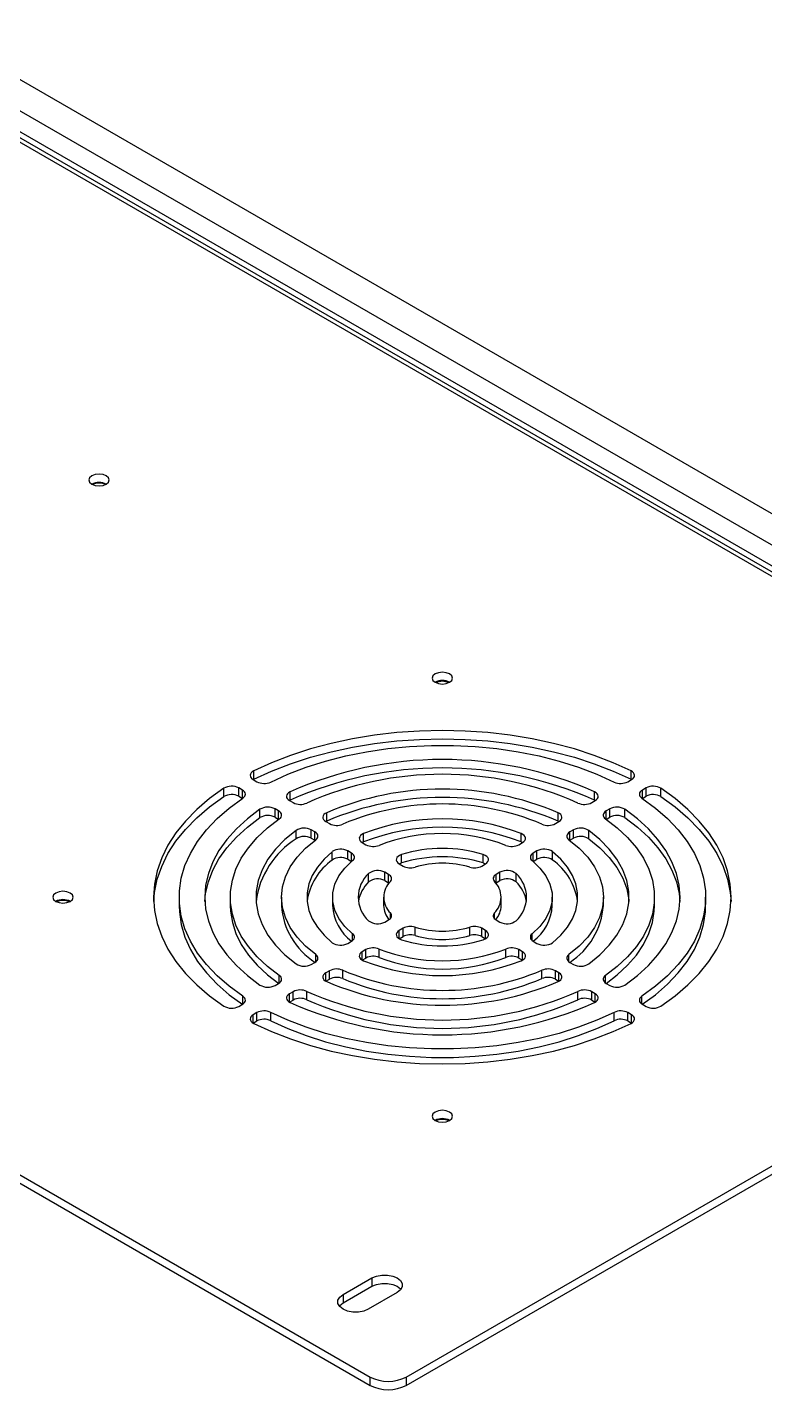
# Model space of a CAD drawing. Header units: millimetres. Extents: x -14348 to 6039, y -1826 to 2921.
# Drawn here: x 3144.6 to 3288.9, y 2320.9 to 2587.5 of the extents above; entities that cross this region are included whole.
import ezdxf

# ---------------------------------------------------------------- set-up
doc = ezdxf.new("R2010")
doc.units = ezdxf.units.MM

msp = doc.modelspace()

# ---------------------------------------------------------------- linework, layer by layer
at = {"color": 7, "linetype": 'Continuous', "lineweight": 25}
for p, q in [((3116.545, 2586.466), (3371.104, 2439.513)), ((3125.384, 2587.486), (3372.871, 2444.615)), ((3369.336, 2436.451), (3114.777, 2583.404)), ((3114.424, 2581.567), (3368.982, 2434.613)), ((3369.336, 2435.226), (3114.777, 2582.179)), ((2921.737, 2490.742), (3211.651, 2323.378)), ((2921.737, 2489.108), (3211.651, 2321.745)), ((3188.774, 2440.268), (3188.882, 2440.326)), ((3188.774, 2440.268), (3189.483, 2439.859)), ((3188.882, 2440.326), (3188.882, 2441.959)), ((3262.103, 2439.859), (3262.812, 2440.268)), ((3262.705, 2440.326), (3262.705, 2441.959)), ((3262.705, 2440.326), (3262.812, 2440.268)), ((3183.017, 2436.94), (3183.017, 2438.573)), ((3186.655, 2438.226), (3185.946, 2438.636)), ((3185.946, 2437.002), (3185.946, 2438.636)), ((3185.946, 2437.002), (3186.655, 2436.593)), ((3186.655, 2436.593), (3186.655, 2438.226)), ((3196.001, 2436.243), (3196.001, 2437.876)), ((3255.585, 2436.243), (3255.585, 2437.876)), ((3265.641, 2438.636), (3264.932, 2438.226)), ((3264.932, 2436.593), (3264.932, 2438.226)), ((3264.932, 2436.593), (3265.641, 2437.002)), ((3265.641, 2437.002), (3265.641, 2438.636)), ((3268.569, 2436.94), (3268.569, 2438.573)), ((3190.09, 2432.83), (3190.09, 2434.463)), ((3193.75, 2434.13), (3193.04, 2434.54)), ((3193.04, 2432.907), (3193.04, 2434.54)), ((3193.75, 2432.497), (3193.75, 2434.13)), ((3195.868, 2436.173), (3196.578, 2435.763)), ((3195.869, 2436.173), (3196.001, 2436.243)), ((3255.008, 2435.763), (3255.718, 2436.173)), ((3255.585, 2436.243), (3255.718, 2436.173)), ((3258.546, 2434.54), (3257.836, 2434.13)), ((3257.836, 2432.497), (3257.836, 2434.13)), ((3258.546, 2432.907), (3258.546, 2434.54)), ((3261.496, 2432.83), (3261.496, 2434.463)), ((3193.04, 2432.907), (3193.75, 2432.497)), ((3202.977, 2432.069), (3203.15, 2432.158)), ((3202.977, 2432.069), (3203.689, 2431.658)), ((3203.15, 2432.158), (3203.15, 2433.791)), ((3247.897, 2431.658), (3248.61, 2432.069)), ((3248.436, 2432.158), (3248.436, 2433.791)), ((3248.436, 2432.158), (3248.609, 2432.069)), ((3257.836, 2432.497), (3258.546, 2432.907)), ((3197.165, 2428.703), (3197.165, 2430.336)), ((3200.86, 2430.025), (3200.148, 2430.436)), ((3200.148, 2428.803), (3200.148, 2430.436)), ((3200.148, 2428.803), (3200.86, 2428.392)), ((3200.86, 2428.392), (3200.86, 2430.025)), ((3210.366, 2428.07), (3210.366, 2429.703)), ((3241.221, 2428.07), (3241.221, 2429.703)), ((3251.438, 2430.436), (3250.726, 2430.025)), ((3250.726, 2428.392), (3250.726, 2430.025)), ((3250.726, 2428.392), (3251.438, 2428.803)), ((3251.438, 2428.803), (3251.438, 2430.436)), ((3254.421, 2428.703), (3254.421, 2430.336)), ((3204.247, 2424.538), (3204.247, 2426.171)), ((3208.004, 2425.901), (3207.287, 2426.315)), ((3207.287, 2424.682), (3207.287, 2426.315)), ((3210.116, 2427.948), (3210.366, 2428.07)), ((3210.116, 2427.948), (3210.833, 2427.534)), ((3240.753, 2427.534), (3241.471, 2427.948)), ((3241.221, 2428.07), (3241.47, 2427.948)), ((3244.299, 2426.315), (3243.582, 2425.901)), ((3244.299, 2424.682), (3244.299, 2426.315)), ((3247.339, 2424.538), (3247.339, 2426.171)), ((3207.287, 2424.682), (3208.004, 2424.268)), ((3208.004, 2424.268), (3208.004, 2425.901)), ((3217.352, 2423.77), (3218.09, 2423.345)), ((3217.797, 2423.964), (3217.797, 2425.597)), ((3233.496, 2423.345), (3234.234, 2423.77)), ((3233.789, 2423.964), (3233.789, 2425.597)), ((3243.582, 2424.268), (3243.582, 2425.901)), ((3243.582, 2424.268), (3244.299, 2424.682)), ((3211.36, 2420.248), (3211.36, 2421.881)), ((3215.262, 2421.712), (3214.524, 2422.138)), ((3214.524, 2420.505), (3214.524, 2422.138)), ((3215.262, 2420.079), (3215.262, 2421.712)), ((3218.722, 2323.378), (3388.428, 2421.347)), ((3237.063, 2422.138), (3236.325, 2421.712)), ((3236.325, 2420.079), (3236.325, 2421.712)), ((3237.063, 2420.505), (3237.063, 2422.138)), ((3240.226, 2420.248), (3240.226, 2421.881)), ((3214.524, 2420.505), (3215.262, 2420.079)), ((3215.262, 2420.079), (3215.339, 2420.031)), ((3218.722, 2321.745), (3388.428, 2419.714)), ((3236.247, 2420.031), (3236.325, 2420.079)), ((3236.325, 2420.079), (3237.063, 2420.505)), ((3174.293, 2417.265), (3174.293, 2415.632)), ((3184.293, 2417.265), (3184.293, 2415.632)), ((3194.293, 2417.265), (3194.293, 2415.632)), ((3204.293, 2417.265), (3204.293, 2415.632)), ((3214.293, 2417.265), (3214.293, 2415.632)), ((3237.293, 2415.632), (3237.293, 2417.265)), ((3247.293, 2415.632), (3247.293, 2417.265)), ((3257.293, 2415.632), (3257.293, 2417.265)), ((3267.293, 2415.632), (3267.293, 2417.265)), ((3277.293, 2415.632), (3277.293, 2417.265)), ((3214.524, 2412.392), (3215.262, 2412.818)), ((3215.617, 2413.096), (3215.617, 2414.172)), ((3235.969, 2413.096), (3235.969, 2414.172)), ((3236.325, 2412.818), (3237.063, 2412.392)), ((3208.224, 2408.779), (3208.224, 2410.11)), ((3218.09, 2411.185), (3217.352, 2410.759)), ((3217.352, 2409.126), (3217.352, 2410.759)), ((3218.09, 2409.552), (3218.09, 2411.185)), ((3220.436, 2409.757), (3220.436, 2411.39)), ((3231.15, 2409.757), (3231.15, 2411.39)), ((3234.234, 2410.759), (3233.496, 2411.185)), ((3233.496, 2409.552), (3233.496, 2411.185)), ((3234.234, 2409.126), (3234.234, 2410.759)), ((3243.362, 2408.779), (3243.362, 2410.11)), ((3207.287, 2408.214), (3208.004, 2408.628)), ((3217.352, 2409.126), (3218.09, 2409.552)), ((3233.496, 2409.552), (3234.234, 2409.126)), ((3243.582, 2408.628), (3244.299, 2408.214)), ((3201.019, 2404.608), (3201.019, 2406.034)), ((3210.833, 2406.996), (3210.116, 2406.582)), ((3210.116, 2404.949), (3210.116, 2406.582)), ((3210.116, 2404.949), (3210.833, 2405.362)), ((3210.833, 2405.362), (3210.833, 2406.996)), ((3213.4, 2405.49), (3213.4, 2407.123)), ((3238.186, 2405.49), (3238.186, 2407.123)), ((3241.471, 2406.582), (3240.753, 2406.996)), ((3240.753, 2405.362), (3240.753, 2406.996)), ((3240.753, 2405.362), (3241.47, 2404.949)), ((3241.471, 2404.949), (3241.471, 2406.582)), ((3250.567, 2404.608), (3250.567, 2406.034)), ((3200.148, 2404.093), (3200.86, 2404.504)), ((3203.689, 2402.871), (3202.977, 2402.46)), ((3202.977, 2400.828), (3202.977, 2402.46)), ((3203.689, 2401.238), (3203.689, 2402.871)), ((3206.338, 2401.33), (3206.338, 2402.963)), ((3245.248, 2401.33), (3245.248, 2402.963)), ((3248.61, 2402.46), (3247.897, 2402.871)), ((3247.897, 2401.238), (3247.897, 2402.871)), ((3248.61, 2400.828), (3248.61, 2402.46)), ((3250.726, 2404.504), (3251.438, 2404.093)), ((3193.04, 2399.99), (3193.75, 2400.4)), ((3193.874, 2400.478), (3193.874, 2401.954)), ((3202.977, 2400.827), (3203.689, 2401.238)), ((3247.897, 2401.238), (3248.609, 2400.827)), ((3257.712, 2400.478), (3257.712, 2401.954)), ((3257.836, 2400.4), (3258.546, 2399.99)), ((3186.756, 2396.367), (3186.756, 2397.873)), ((3196.578, 2398.767), (3195.868, 2398.357)), ((3195.868, 2396.724), (3195.868, 2398.357)), ((3195.869, 2396.724), (3196.578, 2397.134)), ((3196.578, 2397.134), (3196.578, 2398.767)), ((3199.271, 2397.205), (3199.271, 2398.838)), ((3252.315, 2397.205), (3252.315, 2398.838)), ((3255.718, 2398.357), (3255.008, 2398.767)), ((3255.008, 2397.134), (3255.008, 2398.767)), ((3255.008, 2397.134), (3255.718, 2396.724)), ((3255.718, 2396.724), (3255.718, 2398.357)), ((3264.83, 2396.367), (3264.83, 2397.873)), ((3185.946, 2395.894), (3186.655, 2396.303)), ((3189.483, 2394.671), (3188.774, 2394.261)), ((3188.774, 2392.628), (3188.774, 2394.261)), ((3189.483, 2393.038), (3189.483, 2394.671)), ((3192.202, 2393.096), (3192.202, 2394.729)), ((3259.384, 2393.096), (3259.384, 2394.729)), ((3262.812, 2394.261), (3262.103, 2394.671)), ((3262.103, 2393.038), (3262.103, 2394.671)), ((3262.812, 2392.628), (3262.812, 2394.261)), ((3264.932, 2396.303), (3265.641, 2395.894)), ((3188.774, 2392.628), (3189.483, 2393.038)), ((3262.103, 2393.038), (3262.812, 2392.628)), ((3206.348, 2339.502), (3212.005, 2342.768)), ((3206.348, 2337.869), (3212.005, 2341.134)), ((3212.005, 2342.768), (3212.005, 2341.134)), ((3206.348, 2339.502), (3206.348, 2337.869)), ((3216.954, 2339.91), (3211.297, 2336.644)), ((3211.651, 2321.745), (3211.651, 2323.378)), ((3218.722, 2323.378), (3218.722, 2321.745))]:
    msp.add_line(p, q, dxfattribs=at)
at = {"color": 7, "linetype": 'Continuous', "lineweight": 25, "flags": 128}
for points in [[(3160.032, 2499.722), (3159.383, 2499.972), (3158.618, 2500.06), (3157.853, 2499.972), (3157.204, 2499.722), (3156.77, 2499.347), (3156.618, 2498.906), (3156.77, 2498.464), (3157.204, 2498.089), (3157.853, 2497.839), (3158.618, 2497.751), (3159.383, 2497.839), (3160.032, 2498.089), (3160.466, 2498.464), (3160.618, 2498.906), (3160.466, 2499.347), (3160.032, 2499.722)], [(3224.379, 2459.31), (3225.028, 2459.06), (3225.793, 2458.972), (3226.558, 2459.06), (3227.207, 2459.31), (3227.641, 2459.684), (3227.793, 2460.126), (3227.641, 2460.568), (3227.207, 2460.943), (3226.558, 2461.193), (3225.793, 2461.281), (3225.028, 2461.193), (3224.379, 2460.943), (3223.945, 2460.568), (3223.793, 2460.126), (3223.945, 2459.684), (3224.379, 2459.31)], [(3262.705, 2441.959), (3259.209, 2443.565), (3255.504, 2445.008), (3251.614, 2446.276), (3247.562, 2447.363), (3243.374, 2448.262), (3239.076, 2448.967), (3234.695, 2449.474), (3230.258, 2449.78), (3225.793, 2449.882), (3221.328, 2449.78), (3216.892, 2449.474), (3212.51, 2448.967), (3208.212, 2448.262), (3204.024, 2447.363), (3199.972, 2446.276), (3196.082, 2445.008), (3192.377, 2443.565), (3188.882, 2441.959)], [(3188.882, 2440.326), (3192.377, 2441.932), (3196.082, 2443.375), (3199.972, 2444.643), (3204.024, 2445.73), (3208.212, 2446.629), (3212.51, 2447.334), (3216.892, 2447.841), (3221.328, 2448.146), (3225.793, 2448.248), (3230.258, 2448.146), (3234.695, 2447.841), (3239.076, 2447.334), (3243.374, 2446.629), (3247.562, 2445.73), (3251.614, 2444.643), (3255.504, 2443.375), (3259.209, 2441.932), (3262.705, 2440.326)], [(3192.202, 2439.8), (3195.579, 2441.341), (3199.166, 2442.713), (3202.94, 2443.908), (3206.874, 2444.916), (3210.939, 2445.732), (3215.108, 2446.348), (3219.352, 2446.762), (3223.641, 2446.969), (3227.945, 2446.969), (3232.234, 2446.762), (3236.478, 2446.348), (3240.647, 2445.732), (3244.713, 2444.916), (3248.646, 2443.908), (3252.42, 2442.713), (3256.008, 2441.341), (3259.384, 2439.8)], [(3188.882, 2441.959), (3188.6, 2441.787), (3188.385, 2441.585), (3188.247, 2441.362), (3188.189, 2441.127), (3188.217, 2440.891), (3188.327, 2440.663), (3188.515, 2440.452), (3188.774, 2440.268)], [(3262.812, 2440.268), (3263.071, 2440.452), (3263.26, 2440.663), (3263.37, 2440.891), (3263.397, 2441.127), (3263.34, 2441.362), (3263.201, 2441.585), (3262.986, 2441.787), (3262.705, 2441.959)], [(3183.017, 2438.573), (3180.234, 2436.555), (3177.736, 2434.417), (3175.538, 2432.171), (3173.655, 2429.832), (3172.098, 2427.414), (3170.877, 2424.933), (3169.999, 2422.404), (3169.47, 2419.842), (3169.293, 2417.265), (3169.47, 2414.687), (3169.999, 2412.126), (3170.877, 2409.597), (3172.098, 2407.116), (3173.655, 2404.698), (3175.538, 2402.359), (3177.736, 2400.113), (3180.234, 2397.974), (3183.017, 2395.956)], [(3169.311, 2416.448), (3169.47, 2418.209), (3169.999, 2420.77), (3170.877, 2423.3), (3172.098, 2425.781), (3173.655, 2428.199), (3175.538, 2430.538), (3177.736, 2432.784), (3180.234, 2434.922), (3183.017, 2436.94)], [(3186.756, 2436.657), (3186.972, 2436.833), (3187.128, 2437.028), (3187.218, 2437.238), (3187.239, 2437.453), (3187.19, 2437.667), (3187.073, 2437.871), (3186.893, 2438.06), (3186.655, 2438.226)], [(3196.001, 2437.876), (3195.712, 2437.704), (3195.491, 2437.502), (3195.346, 2437.278), (3195.285, 2437.041), (3195.309, 2436.802), (3195.418, 2436.571), (3195.607, 2436.359), (3195.868, 2436.173)], [(3255.718, 2436.173), (3255.979, 2436.359), (3256.168, 2436.571), (3256.277, 2436.802), (3256.302, 2437.041), (3256.24, 2437.278), (3256.095, 2437.502), (3255.874, 2437.704), (3255.585, 2437.876)], [(3264.932, 2438.226), (3264.693, 2438.06), (3264.513, 2437.871), (3264.396, 2437.667), (3264.347, 2437.453), (3264.368, 2437.238), (3264.458, 2437.028), (3264.614, 2436.833), (3264.83, 2436.657)], [(3268.569, 2395.956), (3271.352, 2397.974), (3273.85, 2400.113), (3276.048, 2402.359), (3277.931, 2404.698), (3279.488, 2407.116), (3280.71, 2409.597), (3281.587, 2412.126), (3282.116, 2414.687), (3282.293, 2417.265), (3282.116, 2419.842), (3281.587, 2422.404), (3280.71, 2424.933), (3279.488, 2427.414), (3277.931, 2429.832), (3276.048, 2432.171), (3273.85, 2434.417), (3271.352, 2436.555), (3268.569, 2438.573)], [(3268.569, 2436.94), (3271.352, 2434.922), (3273.85, 2432.784), (3276.048, 2430.538), (3277.931, 2428.199), (3279.488, 2425.781), (3280.71, 2423.3), (3281.587, 2420.77), (3282.116, 2418.209), (3282.275, 2416.448)], [(3186.756, 2397.873), (3184.088, 2399.822), (3181.711, 2401.894), (3179.641, 2404.072), (3177.894, 2406.343), (3176.482, 2408.69), (3175.414, 2411.097), (3174.697, 2413.547), (3174.338, 2416.023), (3174.338, 2418.507), (3174.697, 2420.983), (3175.414, 2423.433), (3176.482, 2425.84), (3177.894, 2428.187), (3179.641, 2430.458), (3181.711, 2432.636), (3184.088, 2434.707), (3186.756, 2436.657)], [(3190.09, 2434.463), (3187.639, 2432.609), (3185.475, 2430.639), (3183.616, 2428.568), (3182.076, 2426.411), (3180.865, 2424.186), (3179.994, 2421.908), (3179.469, 2419.595), (3179.293, 2417.265), (3179.469, 2414.934), (3179.994, 2412.622), (3180.865, 2410.344), (3182.076, 2408.118), (3183.616, 2405.962), (3185.475, 2403.891), (3187.639, 2401.921), (3190.09, 2400.066)], [(3193.874, 2432.576), (3194.083, 2432.752), (3194.232, 2432.946), (3194.317, 2433.154), (3194.334, 2433.367), (3194.283, 2433.578), (3194.165, 2433.78), (3193.986, 2433.966), (3193.75, 2434.13)], [(3257.836, 2434.13), (3257.6, 2433.966), (3257.421, 2433.78), (3257.303, 2433.578), (3257.252, 2433.367), (3257.27, 2433.154), (3257.354, 2432.946), (3257.503, 2432.752), (3257.712, 2432.576)], [(3261.496, 2400.066), (3263.948, 2401.921), (3266.111, 2403.891), (3267.97, 2405.962), (3269.511, 2408.118), (3270.721, 2410.344), (3271.592, 2412.622), (3272.118, 2414.934), (3272.293, 2417.265), (3272.118, 2419.595), (3271.592, 2421.908), (3270.721, 2424.186), (3269.511, 2426.411), (3267.97, 2428.568), (3266.111, 2430.639), (3263.948, 2432.609), (3261.496, 2434.463)], [(3264.83, 2436.657), (3267.498, 2434.707), (3269.876, 2432.636), (3271.945, 2430.458), (3273.692, 2428.187), (3275.104, 2425.84), (3276.173, 2423.433), (3276.889, 2420.983), (3277.248, 2418.507), (3277.248, 2416.023), (3276.889, 2413.547), (3276.173, 2411.097), (3275.104, 2408.69), (3273.692, 2406.343), (3271.945, 2404.072), (3269.876, 2401.894), (3267.498, 2399.822), (3264.83, 2397.873)], [(3179.315, 2416.448), (3179.469, 2417.962), (3179.994, 2420.275), (3180.865, 2422.553), (3182.076, 2424.778), (3183.616, 2426.935), (3185.475, 2429.006), (3187.639, 2430.976), (3190.09, 2432.83)], [(3193.874, 2401.954), (3191.562, 2403.72), (3189.542, 2405.602), (3187.832, 2407.584), (3186.446, 2409.648), (3185.396, 2411.777), (3184.691, 2413.953), (3184.337, 2416.158), (3184.337, 2418.372), (3184.691, 2420.576), (3185.396, 2422.752), (3186.446, 2424.882), (3187.832, 2426.946), (3189.542, 2428.927), (3191.562, 2430.809), (3193.874, 2432.576)], [(3203.15, 2433.791), (3202.849, 2433.621), (3202.617, 2433.419), (3202.463, 2433.193), (3202.394, 2432.953), (3202.414, 2432.71), (3202.522, 2432.475), (3202.712, 2432.258), (3202.977, 2432.069)], [(3248.61, 2432.069), (3248.874, 2432.258), (3249.065, 2432.475), (3249.172, 2432.71), (3249.192, 2432.953), (3249.123, 2433.193), (3248.969, 2433.419), (3248.737, 2433.621), (3248.436, 2433.791)], [(3257.712, 2432.576), (3260.024, 2430.809), (3262.044, 2428.927), (3263.754, 2426.946), (3265.14, 2424.882), (3266.19, 2422.752), (3266.895, 2420.576), (3267.249, 2418.372), (3267.249, 2416.158), (3266.895, 2413.953), (3266.19, 2411.777), (3265.14, 2409.648), (3263.754, 2407.584), (3262.044, 2405.602), (3260.024, 2403.72), (3257.712, 2401.954)], [(3261.496, 2432.83), (3263.948, 2430.976), (3266.111, 2429.006), (3267.97, 2426.935), (3269.511, 2424.778), (3270.721, 2422.553), (3271.592, 2420.275), (3272.118, 2417.962), (3272.272, 2416.448)], [(3197.165, 2430.336), (3194.99, 2428.569), (3193.141, 2426.681), (3191.637, 2424.694), (3190.495, 2422.628), (3189.727, 2420.506), (3189.341, 2418.349), (3189.341, 2416.181), (3189.727, 2414.024), (3190.495, 2411.901), (3191.637, 2409.835), (3193.141, 2407.848), (3194.99, 2405.961), (3197.165, 2404.193)], [(3201.019, 2428.496), (3201.216, 2428.671), (3201.355, 2428.865), (3201.431, 2429.069), (3201.442, 2429.278), (3201.388, 2429.485), (3201.27, 2429.683), (3201.092, 2429.865), (3200.86, 2430.025)], [(3210.366, 2429.703), (3210.043, 2429.537), (3209.79, 2429.334), (3209.619, 2429.104), (3209.537, 2428.859), (3209.548, 2428.609), (3209.652, 2428.367), (3209.844, 2428.143), (3210.116, 2427.948)], [(3241.471, 2427.948), (3241.742, 2428.143), (3241.934, 2428.367), (3242.038, 2428.609), (3242.05, 2428.859), (3241.968, 2429.104), (3241.796, 2429.334), (3241.543, 2429.537), (3241.221, 2429.703)], [(3250.726, 2430.025), (3250.494, 2429.865), (3250.316, 2429.683), (3250.198, 2429.485), (3250.144, 2429.278), (3250.155, 2429.069), (3250.231, 2428.865), (3250.37, 2428.671), (3250.567, 2428.496)], [(3254.421, 2404.193), (3256.596, 2405.961), (3258.446, 2407.848), (3259.949, 2409.835), (3261.091, 2411.901), (3261.859, 2414.024), (3262.245, 2416.181), (3262.245, 2418.349), (3261.859, 2420.506), (3261.091, 2422.628), (3259.949, 2424.694), (3258.446, 2426.681), (3256.596, 2428.569), (3254.421, 2430.336)], [(3201.019, 2406.034), (3199.017, 2407.686), (3197.345, 2409.457), (3196.022, 2411.323), (3195.065, 2413.263), (3194.487, 2415.251), (3194.293, 2417.265), (3194.487, 2419.278), (3195.065, 2421.267), (3196.022, 2423.206), (3197.345, 2425.073), (3199.017, 2426.843), (3201.019, 2428.496)], [(3204.247, 2426.171), (3202.645, 2424.712), (3201.338, 2423.158), (3200.343, 2421.529), (3199.673, 2419.845), (3199.335, 2418.129), (3199.335, 2416.401), (3199.673, 2414.685), (3200.343, 2413.001), (3201.338, 2411.372), (3202.645, 2409.818), (3204.247, 2408.359)], [(3247.339, 2408.359), (3248.941, 2409.818), (3250.248, 2411.372), (3251.243, 2413.001), (3251.913, 2414.685), (3252.251, 2416.401), (3252.251, 2418.129), (3251.913, 2419.845), (3251.243, 2421.529), (3250.248, 2423.158), (3248.941, 2424.712), (3247.339, 2426.171)], [(3250.567, 2428.496), (3252.569, 2426.843), (3254.241, 2425.073), (3255.564, 2423.206), (3256.521, 2421.267), (3257.099, 2419.278), (3257.293, 2417.265), (3257.099, 2415.251), (3256.521, 2413.263), (3255.564, 2411.323), (3254.241, 2409.457), (3252.569, 2407.686), (3250.567, 2406.034)], [(3254.421, 2428.703), (3256.596, 2426.936), (3258.446, 2425.048), (3259.949, 2423.061), (3261.091, 2420.995), (3261.859, 2418.873), (3262.245, 2416.716), (3262.266, 2416.448)], [(3208.224, 2410.11), (3206.701, 2411.557), (3205.533, 2413.11), (3204.742, 2414.741), (3204.343, 2416.418), (3204.343, 2418.111), (3204.742, 2419.789), (3205.533, 2421.419), (3206.701, 2422.972), (3208.224, 2424.419)], [(3208.224, 2424.419), (3208.4, 2424.594), (3208.521, 2424.783), (3208.582, 2424.982), (3208.583, 2425.183), (3208.523, 2425.382), (3208.403, 2425.572), (3208.229, 2425.747), (3208.004, 2425.901)], [(3217.797, 2425.597), (3217.422, 2425.442), (3217.118, 2425.241), (3216.902, 2425.006), (3216.786, 2424.748), (3216.775, 2424.481), (3216.87, 2424.221), (3217.066, 2423.979), (3217.352, 2423.77)], [(3217.352, 2423.77), (3217.422, 2423.809), (3217.797, 2423.964)], [(3234.234, 2423.77), (3234.521, 2423.979), (3234.717, 2424.221), (3234.811, 2424.481), (3234.8, 2424.748), (3234.684, 2425.006), (3234.468, 2425.241), (3234.164, 2425.442), (3233.789, 2425.597)], [(3233.789, 2423.964), (3234.164, 2423.809), (3234.234, 2423.77)], [(3243.582, 2425.901), (3243.357, 2425.747), (3243.183, 2425.572), (3243.064, 2425.382), (3243.003, 2425.183), (3243.004, 2424.982), (3243.066, 2424.783), (3243.186, 2424.594), (3243.362, 2424.419)], [(3243.362, 2424.419), (3244.885, 2422.972), (3246.053, 2421.419), (3246.844, 2419.789), (3247.243, 2418.111), (3247.243, 2416.418), (3246.844, 2414.741), (3246.053, 2413.11), (3244.885, 2411.557), (3243.362, 2410.11)], [(3215.617, 2420.357), (3215.742, 2420.526), (3215.82, 2420.703), (3215.847, 2420.886), (3215.825, 2421.068), (3215.753, 2421.247), (3215.632, 2421.416), (3215.467, 2421.572), (3215.262, 2421.712)], [(3236.325, 2421.712), (3236.119, 2421.572), (3235.954, 2421.416), (3235.834, 2421.247), (3235.761, 2421.068), (3235.739, 2420.886), (3235.767, 2420.703), (3235.844, 2420.526), (3235.969, 2420.357)], [(3152.961, 2418.081), (3152.312, 2418.331), (3151.547, 2418.419), (3150.782, 2418.331), (3150.133, 2418.081), (3149.699, 2417.707), (3149.547, 2417.265), (3149.699, 2416.823), (3150.133, 2416.448), (3150.782, 2416.198), (3151.547, 2416.11), (3152.312, 2416.198), (3152.961, 2416.448), (3153.395, 2416.823), (3153.547, 2417.265), (3153.395, 2417.707), (3152.961, 2418.081)], [(3174.293, 2415.632), (3174.338, 2414.389), (3174.697, 2411.913), (3175.414, 2409.464), (3176.482, 2407.057), (3177.894, 2404.71), (3179.641, 2402.439), (3181.711, 2400.26), (3184.088, 2398.189), (3186.756, 2396.24)], [(3184.293, 2415.632), (3184.337, 2414.525), (3184.691, 2412.32), (3185.396, 2410.144), (3186.446, 2408.015), (3187.832, 2405.951), (3189.542, 2403.969), (3191.562, 2402.087), (3193.756, 2400.403)], [(3257.83, 2400.403), (3260.024, 2402.087), (3262.044, 2403.969), (3263.754, 2405.951), (3265.14, 2408.015), (3266.19, 2410.144), (3266.895, 2412.32), (3267.249, 2414.525), (3267.293, 2415.632)], [(3264.83, 2396.24), (3267.498, 2398.189), (3269.876, 2400.26), (3271.945, 2402.439), (3273.692, 2404.71), (3275.104, 2407.057), (3276.173, 2409.464), (3276.889, 2411.913), (3277.248, 2414.389), (3277.293, 2415.632)], [(3215.262, 2412.818), (3215.467, 2412.957), (3215.632, 2413.114), (3215.753, 2413.283), (3215.825, 2413.461), (3215.847, 2413.644), (3215.82, 2413.826), (3215.742, 2414.004), (3215.617, 2414.172)], [(3235.969, 2414.172), (3235.844, 2414.004), (3235.767, 2413.826), (3235.739, 2413.644), (3235.761, 2413.461), (3235.834, 2413.283), (3235.954, 2413.114), (3236.119, 2412.957), (3236.325, 2412.818)], [(3208.004, 2408.628), (3208.229, 2408.783), (3208.403, 2408.958), (3208.523, 2409.147), (3208.583, 2409.346), (3208.582, 2409.548), (3208.521, 2409.747), (3208.4, 2409.936), (3208.224, 2410.11)], [(3217.352, 2410.759), (3217.066, 2410.55), (3216.87, 2410.309), (3216.775, 2410.048), (3216.786, 2409.782), (3216.902, 2409.524), (3217.118, 2409.289), (3217.422, 2409.088), (3217.797, 2408.933)], [(3233.789, 2408.933), (3234.164, 2409.088), (3234.468, 2409.289), (3234.684, 2409.524), (3234.8, 2409.782), (3234.811, 2410.048), (3234.717, 2410.309), (3234.521, 2410.55), (3234.234, 2410.759)], [(3243.362, 2410.11), (3243.186, 2409.936), (3243.066, 2409.747), (3243.004, 2409.548), (3243.003, 2409.346), (3243.064, 2409.147), (3243.183, 2408.958), (3243.357, 2408.783), (3243.582, 2408.628)], [(3200.86, 2404.504), (3201.092, 2404.665), (3201.27, 2404.847), (3201.388, 2405.045), (3201.442, 2405.252), (3201.431, 2405.461), (3201.355, 2405.665), (3201.216, 2405.858), (3201.019, 2406.034)], [(3210.116, 2406.582), (3209.844, 2406.387), (3209.652, 2406.163), (3209.548, 2405.92), (3209.537, 2405.671), (3209.619, 2405.425), (3209.79, 2405.196), (3210.043, 2404.993), (3210.366, 2404.826)], [(3241.221, 2404.826), (3241.543, 2404.993), (3241.796, 2405.196), (3241.968, 2405.425), (3242.05, 2405.671), (3242.038, 2405.92), (3241.934, 2406.163), (3241.742, 2406.387), (3241.471, 2406.582)], [(3250.567, 2406.034), (3250.37, 2405.858), (3250.231, 2405.665), (3250.155, 2405.461), (3250.144, 2405.252), (3250.198, 2405.045), (3250.316, 2404.847), (3250.494, 2404.665), (3250.726, 2404.504)], [(3202.977, 2402.46), (3202.712, 2402.271), (3202.522, 2402.055), (3202.414, 2401.82), (3202.394, 2401.577), (3202.463, 2401.337), (3202.617, 2401.111), (3202.849, 2400.908), (3203.15, 2400.738)], [(3248.436, 2400.738), (3248.737, 2400.908), (3248.969, 2401.111), (3249.123, 2401.337), (3249.192, 2401.577), (3249.172, 2401.82), (3249.065, 2402.055), (3248.874, 2402.271), (3248.61, 2402.46)], [(3193.75, 2400.4), (3193.986, 2400.564), (3194.165, 2400.75), (3194.283, 2400.952), (3194.334, 2401.163), (3194.317, 2401.376), (3194.232, 2401.583), (3194.083, 2401.778), (3193.874, 2401.954)], [(3257.712, 2401.954), (3257.503, 2401.778), (3257.354, 2401.583), (3257.27, 2401.376), (3257.252, 2401.163), (3257.303, 2400.952), (3257.421, 2400.75), (3257.6, 2400.564), (3257.836, 2400.4)], [(3186.655, 2396.303), (3186.893, 2396.469), (3187.073, 2396.658), (3187.19, 2396.863), (3187.239, 2397.077), (3187.218, 2397.292), (3187.128, 2397.501), (3186.972, 2397.697), (3186.756, 2397.873)], [(3195.868, 2398.357), (3195.607, 2398.171), (3195.418, 2397.958), (3195.309, 2397.727), (3195.285, 2397.488), (3195.346, 2397.252), (3195.491, 2397.028), (3195.712, 2396.825), (3196.001, 2396.654)], [(3255.585, 2396.654), (3255.874, 2396.825), (3256.095, 2397.028), (3256.24, 2397.252), (3256.302, 2397.488), (3256.277, 2397.727), (3256.168, 2397.958), (3255.979, 2398.171), (3255.718, 2398.357)], [(3264.83, 2397.873), (3264.614, 2397.697), (3264.458, 2397.501), (3264.368, 2397.292), (3264.347, 2397.077), (3264.396, 2396.863), (3264.513, 2396.658), (3264.693, 2396.469), (3264.932, 2396.303)], [(3188.774, 2394.261), (3188.515, 2394.077), (3188.327, 2393.867), (3188.217, 2393.639), (3188.189, 2393.402), (3188.247, 2393.168), (3188.385, 2392.945), (3188.6, 2392.743), (3188.882, 2392.571)], [(3259.384, 2394.729), (3256.008, 2393.189), (3252.42, 2391.817), (3248.646, 2390.622), (3244.713, 2389.613), (3240.647, 2388.798), (3236.478, 2388.181), (3232.234, 2387.768), (3227.945, 2387.56), (3223.641, 2387.56), (3219.352, 2387.768), (3215.108, 2388.181), (3210.939, 2388.798), (3206.874, 2389.613), (3202.94, 2390.622), (3199.166, 2391.817), (3195.579, 2393.189), (3192.202, 2394.729)], [(3262.705, 2392.571), (3262.986, 2392.743), (3263.201, 2392.945), (3263.34, 2393.168), (3263.397, 2393.402), (3263.37, 2393.639), (3263.26, 2393.867), (3263.071, 2394.077), (3262.812, 2394.261)], [(3188.882, 2392.571), (3192.377, 2390.964), (3196.082, 2389.522), (3199.972, 2388.253), (3204.024, 2387.166), (3208.212, 2386.267), (3212.51, 2385.562), (3216.892, 2385.055), (3221.328, 2384.75), (3225.793, 2384.648), (3230.258, 2384.75), (3234.695, 2385.055), (3239.076, 2385.562), (3243.374, 2386.267), (3247.562, 2387.166), (3251.614, 2388.253), (3255.504, 2389.522), (3259.209, 2390.964), (3262.705, 2392.571)], [(3192.202, 2393.096), (3195.579, 2391.556), (3199.166, 2390.183), (3202.94, 2388.989), (3206.874, 2387.98), (3210.939, 2387.165), (3215.108, 2386.548), (3219.352, 2386.135), (3223.641, 2385.927), (3227.945, 2385.927), (3232.234, 2386.135), (3236.478, 2386.548), (3240.647, 2387.165), (3244.713, 2387.98), (3248.646, 2388.989), (3252.42, 2390.183), (3256.008, 2391.556), (3259.384, 2393.096)], [(3224.379, 2373.587), (3225.028, 2373.337), (3225.793, 2373.249), (3226.558, 2373.337), (3227.207, 2373.587), (3227.641, 2373.962), (3227.793, 2374.403), (3227.641, 2374.845), (3227.207, 2375.22), (3226.558, 2375.47), (3225.793, 2375.558), (3225.028, 2375.47), (3224.379, 2375.22), (3223.945, 2374.845), (3223.793, 2374.403), (3223.945, 2373.962), (3224.379, 2373.587)], [(3212.005, 2342.768), (3212.89, 2343.139), (3213.932, 2343.334), (3215.027, 2343.334), (3216.068, 2343.139), (3216.954, 2342.768), (3217.598, 2342.256), (3217.936, 2341.655), (3217.936, 2341.023), (3217.598, 2340.422), (3216.954, 2339.91)], [(3212.005, 2341.134), (3212.89, 2341.506), (3213.932, 2341.701), (3215.027, 2341.701), (3216.068, 2341.506), (3216.954, 2341.134), (3217.598, 2340.623), (3217.681, 2340.522)], [(3211.297, 2336.644), (3210.412, 2336.273), (3209.37, 2336.078), (3208.275, 2336.078), (3207.234, 2336.273), (3206.348, 2336.644), (3205.704, 2337.156), (3205.366, 2337.757), (3205.366, 2338.389), (3205.704, 2338.991), (3206.348, 2339.502)], [(3205.621, 2337.257), (3205.704, 2337.357), (3206.348, 2337.869)]]:
    msp.add_lwpolyline(points, dxfattribs=at)
at = {"color": 7, "linetype": 'Continuous', "lineweight": 25}
for centre, radius, start, end in [((3158.618, 2495.359), 3.074, 62.61002, 117.3846), ((3158.617, 2495.595), 2.693, 62.62934, 117.06707), ((3225.793, 2456.58), 3.074, 62.61575, 117.38425), ((3225.793, 2456.813), 2.696, 62.95259, 117.04741), ((3225.793, 2370.866), 73.334, 66.03059, 113.96941), ((3225.793, 2369.233), 73.334, 66.03059, 113.96941), ((3190.903, 2442.619), 3.104, 242.78307, 294.74087), ((3225.793, 2375.971), 65.344, 66.05347, 113.94653), ((3260.684, 2442.619), 3.104, 245.25913, 297.21693), ((3184.538, 2435.946), 3.035, 62.36711, 120.06341), ((3184.538, 2434.313), 3.035, 62.36711, 120.06341), ((3225.793, 2380.567), 57.841, 66.95391, 113.04609), ((3225.793, 2378.934), 57.841, 66.95391, 113.04609), ((3267.049, 2435.946), 3.035, 59.93659, 117.63289), ((3267.049, 2434.313), 3.035, 59.93659, 117.63289), ((3191.634, 2431.861), 3.025, 62.3018, 120.6767), ((3197.999, 2438.529), 3.11, 242.81328, 294.1395), ((3225.793, 2385.434), 50.067, 67.13418, 112.86582), ((3253.587, 2438.529), 3.11, 245.8605, 297.18672), ((3259.952, 2431.861), 3.025, 59.3233, 117.6982), ((3191.634, 2430.228), 3.025, 62.3018, 120.6767), ((3205.111, 2434.432), 3.117, 242.85444, 293.18357), ((3225.793, 2390.123), 42.48, 68.70502, 111.29498), ((3246.475, 2434.432), 3.117, 246.81643, 297.14556), ((3259.952, 2430.228), 3.025, 59.3233, 117.6982), ((3198.744, 2427.775), 3.009, 62.18996, 121.65649), ((3198.744, 2426.142), 3.009, 62.18996, 121.65649), ((3225.793, 2388.49), 42.48, 68.70502, 111.29498), ((3225.793, 2395.191), 34.518, 68.95883, 111.04117), ((3252.842, 2427.775), 3.009, 58.34351, 117.81004), ((3252.842, 2426.142), 3.009, 58.34351, 117.81004), ((3206.44, 2414.128), 17.276, 122.46921, 172.28115), ((3205.888, 2423.689), 2.976, 61.95808, 123.47451), ((3212.257, 2430.319), 3.128, 242.90856, 291.4247), ((3225.793, 2399.604), 27.195, 72.90102, 107.09898), ((3239.329, 2430.319), 3.128, 248.5753, 297.09144), ((3245.698, 2423.689), 2.976, 56.52549, 118.04192), ((3211.12, 2414.822), 11.901, 125.27874, 172.14773), ((3205.888, 2422.056), 2.976, 61.95808, 123.47451), ((3225.793, 2397.971), 27.195, 72.90102, 107.09898), ((3225.793, 2404.877), 19.032, 73.6513, 106.3487), ((3245.698, 2422.056), 2.976, 56.52549, 118.04192), ((3240.466, 2414.822), 11.901, 7.85227, 54.72126), ((3215.598, 2417.265), 6.266, 132.55308, 227.44692), ((3213.137, 2419.611), 2.883, 61.23631, 128.04831), ((3213.137, 2417.978), 2.883, 61.23631, 128.04831), ((3219.516, 2426.135), 3.133, 242.92781, 287.07222), ((3232.07, 2426.135), 3.133, 252.92778, 297.07219), ((3238.45, 2419.611), 2.883, 51.95169, 118.76369), ((3238.45, 2417.978), 2.883, 51.95169, 118.76369), ((3235.989, 2417.265), 6.266, 312.55308, 47.44692), ((3216.182, 2415.272), 6.929, 134.10319, 170.22725), ((3218.642, 2417.265), 4.326, 134.3621, 225.6379), ((3232.945, 2417.265), 4.326, 314.3621, 45.6379), ((3235.404, 2415.272), 6.929, 9.77275, 45.89681), ((3151.547, 2413.719), 3.074, 62.61575, 117.38425), ((3151.547, 2413.951), 2.696, 62.95259, 117.04741), ((3208.677, 2416.633), 14.419, 183.98347, 237.22143), ((3213.659, 2416.142), 9.38, 183.12013, 233.09932), ((3218.789, 2415.751), 4.498, 181.51726, 219.90752), ((3232.797, 2415.751), 4.498, 320.09248, 358.48274), ((3238.096, 2416.052), 9.207, 306.39804, 357.38252), ((3242.909, 2416.633), 14.419, 302.77857, 356.01653), ((3213.137, 2414.919), 2.883, 231.95169, 298.76369), ((3219.516, 2408.395), 3.133, 72.92778, 117.07219), ((3225.793, 2429.653), 19.032, 253.6513, 286.3487), ((3232.07, 2408.395), 3.133, 62.92781, 107.07222), ((3238.45, 2414.919), 2.883, 241.23631, 308.04831), ((3205.888, 2410.841), 2.976, 236.52549, 298.04192), ((3225.793, 2434.926), 27.195, 252.90102, 287.09898), ((3219.516, 2406.762), 3.133, 72.92778, 117.07219), ((3225.793, 2428.02), 19.032, 253.6513, 286.3487), ((3232.07, 2406.762), 3.133, 62.92781, 107.07222), ((3245.698, 2410.841), 2.976, 241.95808, 303.47451), ((3225.793, 2444.406), 42.48, 248.70502, 291.29498), ((3212.257, 2404.211), 3.128, 68.5753, 117.09144), ((3212.257, 2402.578), 3.128, 68.5753, 117.09144), ((3225.793, 2439.339), 34.518, 248.95883, 291.04117), ((3225.793, 2437.706), 34.518, 248.95883, 291.04117), ((3239.329, 2404.211), 3.128, 62.90856, 111.4247), ((3239.329, 2402.578), 3.128, 62.90856, 111.4247), ((3198.744, 2406.754), 3.009, 238.34351, 297.81004), ((3205.111, 2400.098), 3.117, 66.81643, 117.14556), ((3225.793, 2449.096), 50.067, 247.13418, 292.86582), ((3246.475, 2400.098), 3.117, 62.85444, 113.18357), ((3252.842, 2406.754), 3.009, 242.18996, 301.65649), ((3191.634, 2402.668), 3.025, 239.3233, 297.6982), ((3225.793, 2453.963), 57.841, 246.95391, 293.04609), ((3205.111, 2398.464), 3.117, 66.81643, 117.14556), ((3225.793, 2447.463), 50.067, 247.13418, 292.86582), ((3246.475, 2398.464), 3.117, 62.85444, 113.18357), ((3259.952, 2402.668), 3.025, 242.3018, 300.6767), ((3197.999, 2396.001), 3.11, 65.8605, 117.18672), ((3197.999, 2394.368), 3.11, 65.8605, 117.18672), ((3225.793, 2458.558), 65.344, 246.05347, 293.94653), ((3225.793, 2456.925), 65.344, 246.05347, 293.94653), ((3253.587, 2396.001), 3.11, 62.81328, 114.1395), ((3253.587, 2394.368), 3.11, 62.81328, 114.1395), ((3184.538, 2398.583), 3.035, 239.93659, 297.63289), ((3190.903, 2391.91), 3.104, 65.25913, 117.21693), ((3225.793, 2463.664), 73.334, 246.03059, 293.96941), ((3260.684, 2391.91), 3.104, 62.78307, 114.74087), ((3267.049, 2398.583), 3.035, 242.36711, 300.06341), ((3190.903, 2390.277), 3.104, 65.25913, 117.21693), ((3260.684, 2390.277), 3.104, 62.78307, 114.74087), ((3225.793, 2370.857), 3.074, 62.61575, 117.38425), ((3225.793, 2371.09), 2.696, 62.95259, 117.04741), ((3215.186, 2330.201), 7.685, 242.60967, 297.39033), ((3215.186, 2328.568), 7.685, 242.60967, 297.39033)]:
    msp.add_arc(centre, radius, start, end, dxfattribs=at)

doc.saveas('drawing.dxf')
